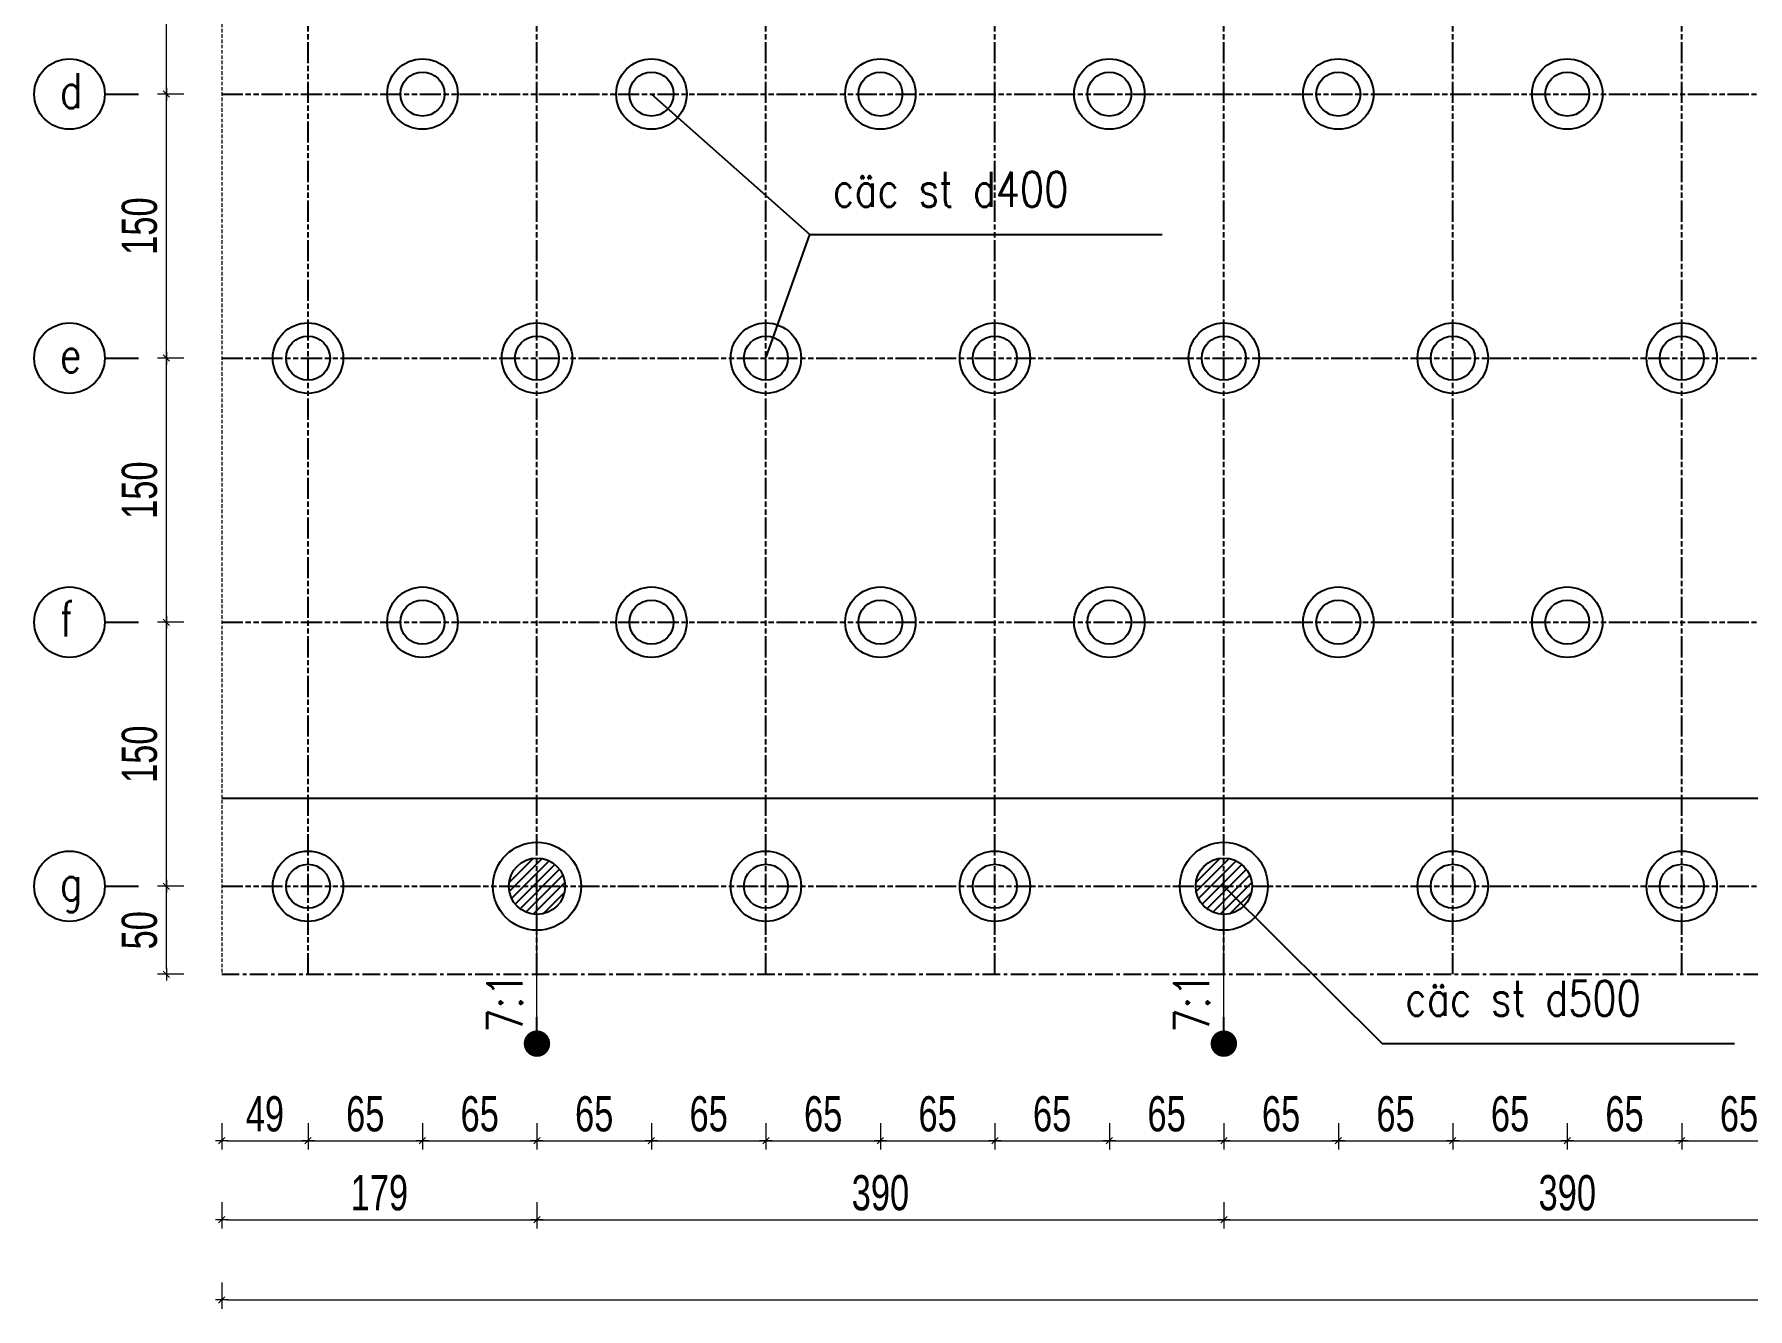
# Model space of a CAD drawing. Header units: inches. Extents: x -1640460 to 2672754, y -1012 to 1209503.
# Drawn here: x 19503 to 20476, y 129 to 853 of the extents above; entities that cross this region are included whole.
import ezdxf

# ---------------------------------------------------------------- set-up
doc = ezdxf.new("R2010")
doc.units = ezdxf.units.IN
doc.header["$MEASUREMENT"] = 0
for name, pattern in [('ACAD_ISO09W100', [45, 24, -3, 6, -3, 6, -3]), ('CENTER', [2, 1.25, -0.25, 0.25, -0.25]), ('HIDDEN', [0.375, 0.25, -0.125])]:
    doc.linetypes.add(name, pattern=pattern)
doc.layers.add('DIM', color=177, linetype='Continuous', lineweight=20)
doc.layers.add('THAY1', color=9, linetype='Continuous', lineweight=20)
for name, color, linetype in [('Kich thuoc', 4, 'Continuous'), ('Text', 2, 'Continuous'), ('Tim', 8, 'ACAD_ISO09W100')]:
    doc.layers.add(name, color=color, linetype=linetype)
doc.layers.add('Net dut', color=8, linetype='Continuous', plot=False)
doc.styles.add('KICH_THUOC', font='vnsimli.shx', dxfattribs={"width": 0.8})
doc.styles.add('TXTDIM', font='VNARIAL.TTF', dxfattribs={"width": 0.7})
doc.dimstyles.new('DIM10', dxfattribs={"dimscale": 10, "dimtxt": 2, "dimasz": 0.3, "dimexe": 0.5, "dimexo": 0.5, "dimgap": 0.5, "dimtad": 1, "dimdec": 0, "dimzin": 12, "dimdsep": 46, "dimtxsty": 'TXTDIM', "dimblk": 'SLASH', "dimcen": 1.5, "dimclrd": 1, "dimclre": 256, "dimclrt": 2, "dimadec": 0, "dimazin": 0, "dimtfac": 1, "dimtdec": 0, "dimtix": 1, "dimtmove": 0, "dimatfit": 3, "dimldrblk": 'DOT', "dimfxl": 1, "dimfxlon": 1, "dimtolj": 1, "dimtzin": 0, "dimlwd": 9, "dimlwe": 9, "dimarcsym": 1})

# ---------------------------------------------------------------- blocks, each defined once
blk = doc.blocks.new('SLASH')
at = {"layer": 'DIM', "color": 16}
blk.add_line((-1.2, 0), (1.2, 0), dxfattribs=at)
at = {"layer": 'DIM', "color": 16, "linetype": 'Continuous'}
blk.add_line((-0.6, -0.6), (0.6, 0.6), dxfattribs=at)
blk = doc.blocks.new('*D647')
at = {"layer": 'Defpoints', "color": 0}
for p in [(19609.87, 319.43), (19658.87, 319.43), (19658.87, 224.84)]:
    blk.add_point(p, dxfattribs=at)
at = {"layer": 'Kich thuoc', "lineweight": 9}
for p, q in [((19609.87, 234.84), (19609.87, 219.84)), ((19658.87, 234.84), (19658.87, 219.84))]:
    blk.add_line(p, q, dxfattribs=at)
at = {"layer": 'Kich thuoc', "color": 1, "lineweight": 9}
blk.add_line((19612.87, 224.84), (19655.87, 224.84), dxfattribs=at)
at = {"layer": 'Kich thuoc', "color": 1, "lineweight": 9, "xscale": 3, "yscale": 3, "zscale": 3, "rotation": 180}
blk.add_blockref('SLASH', (19609.87, 224.84), dxfattribs=at)
at = {"layer": 'Kich thuoc', "color": 1, "lineweight": 9, "xscale": 3, "yscale": 3, "zscale": 3}
blk.add_blockref('SLASH', (19658.87, 224.84), dxfattribs=at)
at = {"layer": 'Kich thuoc', "color": 2, "insert": (19634.37, 240.05), "char_height": 20, "attachment_point": 5, "style": 'TXTDIM'}
blk.add_mtext('\\A1;49', dxfattribs=at)
blk = doc.blocks.new('_Dot')
at = {"color": 0, "linetype": 'ByBlock', "lineweight": -2}
blk.add_line((-0.5, 0), (-1, 0), dxfattribs=at)
at = {"color": 0, "linetype": 'ByBlock', "const_width": 0.5}
blk.add_lwpolyline([(-0.25, 0, 1), (0.25, 0, 1)], format="xyb", close=True, dxfattribs=at)
blk = doc.blocks.new('*D648')
at = {"layer": 'Defpoints', "color": 0}
for p in [(19658.87, 319.43), (19723.87, 319.43), (19723.87, 224.84)]:
    blk.add_point(p, dxfattribs=at)
at = {"layer": 'Kich thuoc', "lineweight": 9}
for p, q in [((19658.87, 234.84), (19658.87, 219.84)), ((19723.87, 234.84), (19723.87, 219.84))]:
    blk.add_line(p, q, dxfattribs=at)
at = {"layer": 'Kich thuoc', "color": 1, "lineweight": 9}
blk.add_line((19661.87, 224.84), (19720.87, 224.84), dxfattribs=at)
at = {"layer": 'Kich thuoc', "color": 1, "lineweight": 9, "xscale": 3, "yscale": 3, "zscale": 3, "rotation": 180}
blk.add_blockref('SLASH', (19658.87, 224.84), dxfattribs=at)
at = {"layer": 'Kich thuoc', "color": 1, "lineweight": 9, "xscale": 3, "yscale": 3, "zscale": 3}
blk.add_blockref('SLASH', (19723.87, 224.84), dxfattribs=at)
at = {"layer": 'Kich thuoc', "color": 2, "insert": (19691.37, 240.05), "char_height": 20, "attachment_point": 5, "style": 'TXTDIM'}
blk.add_mtext('\\A1;65', dxfattribs=at)
blk = doc.blocks.new('*D649')
at = {"layer": 'Defpoints', "color": 0}
for p in [(19723.87, 319.43), (19788.87, 319.43), (19788.87, 224.84)]:
    blk.add_point(p, dxfattribs=at)
at = {"layer": 'Kich thuoc', "lineweight": 9}
for p, q in [((19723.87, 234.84), (19723.87, 219.84)), ((19788.87, 234.84), (19788.87, 219.84))]:
    blk.add_line(p, q, dxfattribs=at)
at = {"layer": 'Kich thuoc', "color": 1, "lineweight": 9}
blk.add_line((19726.87, 224.84), (19785.87, 224.84), dxfattribs=at)
at = {"layer": 'Kich thuoc', "color": 1, "lineweight": 9, "xscale": 3, "yscale": 3, "zscale": 3, "rotation": 180}
blk.add_blockref('SLASH', (19723.87, 224.84), dxfattribs=at)
at = {"layer": 'Kich thuoc', "color": 1, "lineweight": 9, "xscale": 3, "yscale": 3, "zscale": 3}
blk.add_blockref('SLASH', (19788.87, 224.84), dxfattribs=at)
at = {"layer": 'Kich thuoc', "color": 2, "insert": (19756.37, 240.05), "char_height": 20, "attachment_point": 5, "style": 'TXTDIM'}
blk.add_mtext('\\A1;65', dxfattribs=at)
blk = doc.blocks.new('*D650')
at = {"layer": 'Defpoints', "color": 0}
for p in [(19788.87, 319.43), (19853.87, 319.43), (19853.87, 224.84)]:
    blk.add_point(p, dxfattribs=at)
at = {"layer": 'Kich thuoc', "lineweight": 9}
for p, q in [((19788.87, 234.84), (19788.87, 219.84)), ((19853.87, 234.84), (19853.87, 219.84))]:
    blk.add_line(p, q, dxfattribs=at)
at = {"layer": 'Kich thuoc', "color": 1, "lineweight": 9}
blk.add_line((19791.87, 224.84), (19850.87, 224.84), dxfattribs=at)
at = {"layer": 'Kich thuoc', "color": 1, "lineweight": 9, "xscale": 3, "yscale": 3, "zscale": 3, "rotation": 180}
blk.add_blockref('SLASH', (19788.87, 224.84), dxfattribs=at)
at = {"layer": 'Kich thuoc', "color": 1, "lineweight": 9, "xscale": 3, "yscale": 3, "zscale": 3}
blk.add_blockref('SLASH', (19853.87, 224.84), dxfattribs=at)
at = {"layer": 'Kich thuoc', "color": 2, "insert": (19821.37, 240.05), "char_height": 20, "attachment_point": 5, "style": 'TXTDIM'}
blk.add_mtext('\\A1;65', dxfattribs=at)
blk = doc.blocks.new('*D651')
at = {"layer": 'Defpoints', "color": 0}
for p in [(19853.87, 319.43), (19918.87, 319.43), (19918.87, 224.84)]:
    blk.add_point(p, dxfattribs=at)
at = {"layer": 'Kich thuoc', "lineweight": 9}
for p, q in [((19853.87, 234.84), (19853.87, 219.84)), ((19918.87, 234.84), (19918.87, 219.84))]:
    blk.add_line(p, q, dxfattribs=at)
at = {"layer": 'Kich thuoc', "color": 1, "lineweight": 9}
blk.add_line((19856.87, 224.84), (19915.87, 224.84), dxfattribs=at)
at = {"layer": 'Kich thuoc', "color": 1, "lineweight": 9, "xscale": 3, "yscale": 3, "zscale": 3, "rotation": 180}
blk.add_blockref('SLASH', (19853.87, 224.84), dxfattribs=at)
at = {"layer": 'Kich thuoc', "color": 1, "lineweight": 9, "xscale": 3, "yscale": 3, "zscale": 3}
blk.add_blockref('SLASH', (19918.87, 224.84), dxfattribs=at)
at = {"layer": 'Kich thuoc', "color": 2, "insert": (19886.37, 240.05), "char_height": 20, "attachment_point": 5, "style": 'TXTDIM'}
blk.add_mtext('\\A1;65', dxfattribs=at)
blk = doc.blocks.new('*D652')
at = {"layer": 'Defpoints', "color": 0}
for p in [(19918.87, 319.43), (19983.87, 319.43), (19983.87, 224.84)]:
    blk.add_point(p, dxfattribs=at)
at = {"layer": 'Kich thuoc', "lineweight": 9}
for p, q in [((19918.87, 234.84), (19918.87, 219.84)), ((19983.87, 234.84), (19983.87, 219.84))]:
    blk.add_line(p, q, dxfattribs=at)
at = {"layer": 'Kich thuoc', "color": 1, "lineweight": 9}
blk.add_line((19921.87, 224.84), (19980.87, 224.84), dxfattribs=at)
at = {"layer": 'Kich thuoc', "color": 1, "lineweight": 9, "xscale": 3, "yscale": 3, "zscale": 3, "rotation": 180}
blk.add_blockref('SLASH', (19918.87, 224.84), dxfattribs=at)
at = {"layer": 'Kich thuoc', "color": 1, "lineweight": 9, "xscale": 3, "yscale": 3, "zscale": 3}
blk.add_blockref('SLASH', (19983.87, 224.84), dxfattribs=at)
at = {"layer": 'Kich thuoc', "color": 2, "insert": (19951.37, 240.05), "char_height": 20, "attachment_point": 5, "style": 'TXTDIM'}
blk.add_mtext('\\A1;65', dxfattribs=at)
blk = doc.blocks.new('*D653')
at = {"layer": 'Defpoints', "color": 0}
for p in [(19983.87, 319.43), (20048.87, 319.43), (20048.87, 224.84)]:
    blk.add_point(p, dxfattribs=at)
at = {"layer": 'Kich thuoc', "lineweight": 9}
for p, q in [((19983.87, 234.84), (19983.87, 219.84)), ((20048.87, 234.84), (20048.87, 219.84))]:
    blk.add_line(p, q, dxfattribs=at)
at = {"layer": 'Kich thuoc', "color": 1, "lineweight": 9}
blk.add_line((19986.87, 224.84), (20045.87, 224.84), dxfattribs=at)
at = {"layer": 'Kich thuoc', "color": 1, "lineweight": 9, "xscale": 3, "yscale": 3, "zscale": 3, "rotation": 180}
blk.add_blockref('SLASH', (19983.87, 224.84), dxfattribs=at)
at = {"layer": 'Kich thuoc', "color": 1, "lineweight": 9, "xscale": 3, "yscale": 3, "zscale": 3}
blk.add_blockref('SLASH', (20048.87, 224.84), dxfattribs=at)
at = {"layer": 'Kich thuoc', "color": 2, "insert": (20016.37, 240.05), "char_height": 20, "attachment_point": 5, "style": 'TXTDIM'}
blk.add_mtext('\\A1;65', dxfattribs=at)
blk = doc.blocks.new('*D654')
at = {"layer": 'Defpoints', "color": 0}
for p in [(20048.87, 319.43), (20113.87, 319.43), (20113.87, 224.84)]:
    blk.add_point(p, dxfattribs=at)
at = {"layer": 'Kich thuoc', "lineweight": 9}
for p, q in [((20048.87, 234.84), (20048.87, 219.84)), ((20113.87, 234.84), (20113.87, 219.84))]:
    blk.add_line(p, q, dxfattribs=at)
at = {"layer": 'Kich thuoc', "color": 1, "lineweight": 9}
blk.add_line((20051.87, 224.84), (20110.87, 224.84), dxfattribs=at)
at = {"layer": 'Kich thuoc', "color": 1, "lineweight": 9, "xscale": 3, "yscale": 3, "zscale": 3, "rotation": 180}
blk.add_blockref('SLASH', (20048.87, 224.84), dxfattribs=at)
at = {"layer": 'Kich thuoc', "color": 1, "lineweight": 9, "xscale": 3, "yscale": 3, "zscale": 3}
blk.add_blockref('SLASH', (20113.87, 224.84), dxfattribs=at)
at = {"layer": 'Kich thuoc', "color": 2, "insert": (20081.37, 240.05), "char_height": 20, "attachment_point": 5, "style": 'TXTDIM'}
blk.add_mtext('\\A1;65', dxfattribs=at)
blk = doc.blocks.new('*D655')
at = {"layer": 'Defpoints', "color": 0}
for p in [(20113.87, 319.43), (20178.87, 319.43), (20178.87, 224.84)]:
    blk.add_point(p, dxfattribs=at)
at = {"layer": 'Kich thuoc', "lineweight": 9}
for p, q in [((20113.87, 234.84), (20113.87, 219.84)), ((20178.87, 234.84), (20178.87, 219.84))]:
    blk.add_line(p, q, dxfattribs=at)
at = {"layer": 'Kich thuoc', "color": 1, "lineweight": 9}
blk.add_line((20116.87, 224.84), (20175.87, 224.84), dxfattribs=at)
at = {"layer": 'Kich thuoc', "color": 1, "lineweight": 9, "xscale": 3, "yscale": 3, "zscale": 3, "rotation": 180}
blk.add_blockref('SLASH', (20113.87, 224.84), dxfattribs=at)
at = {"layer": 'Kich thuoc', "color": 1, "lineweight": 9, "xscale": 3, "yscale": 3, "zscale": 3}
blk.add_blockref('SLASH', (20178.87, 224.84), dxfattribs=at)
at = {"layer": 'Kich thuoc', "color": 2, "insert": (20146.37, 240.05), "char_height": 20, "attachment_point": 5, "style": 'TXTDIM'}
blk.add_mtext('\\A1;65', dxfattribs=at)
blk = doc.blocks.new('*D656')
at = {"layer": 'Defpoints', "color": 0}
for p in [(20178.87, 319.43), (20243.87, 319.43), (20243.87, 224.84)]:
    blk.add_point(p, dxfattribs=at)
at = {"layer": 'Kich thuoc', "lineweight": 9}
for p, q in [((20178.87, 234.84), (20178.87, 219.84)), ((20243.87, 234.84), (20243.87, 219.84))]:
    blk.add_line(p, q, dxfattribs=at)
at = {"layer": 'Kich thuoc', "color": 1, "lineweight": 9}
blk.add_line((20181.87, 224.84), (20240.87, 224.84), dxfattribs=at)
at = {"layer": 'Kich thuoc', "color": 1, "lineweight": 9, "xscale": 3, "yscale": 3, "zscale": 3, "rotation": 180}
blk.add_blockref('SLASH', (20178.87, 224.84), dxfattribs=at)
at = {"layer": 'Kich thuoc', "color": 1, "lineweight": 9, "xscale": 3, "yscale": 3, "zscale": 3}
blk.add_blockref('SLASH', (20243.87, 224.84), dxfattribs=at)
at = {"layer": 'Kich thuoc', "color": 2, "insert": (20211.37, 240.05), "char_height": 20, "attachment_point": 5, "style": 'TXTDIM'}
blk.add_mtext('\\A1;65', dxfattribs=at)
blk = doc.blocks.new('*D657')
at = {"layer": 'Defpoints', "color": 0}
for p in [(20243.87, 319.43), (20308.87, 319.43), (20308.87, 224.84)]:
    blk.add_point(p, dxfattribs=at)
at = {"layer": 'Kich thuoc', "lineweight": 9}
for p, q in [((20243.87, 234.84), (20243.87, 219.84)), ((20308.87, 234.84), (20308.87, 219.84))]:
    blk.add_line(p, q, dxfattribs=at)
at = {"layer": 'Kich thuoc', "color": 1, "lineweight": 9}
blk.add_line((20246.87, 224.84), (20305.87, 224.84), dxfattribs=at)
at = {"layer": 'Kich thuoc', "color": 1, "lineweight": 9, "xscale": 3, "yscale": 3, "zscale": 3, "rotation": 180}
blk.add_blockref('SLASH', (20243.87, 224.84), dxfattribs=at)
at = {"layer": 'Kich thuoc', "color": 1, "lineweight": 9, "xscale": 3, "yscale": 3, "zscale": 3}
blk.add_blockref('SLASH', (20308.87, 224.84), dxfattribs=at)
at = {"layer": 'Kich thuoc', "color": 2, "insert": (20276.37, 240.05), "char_height": 20, "attachment_point": 5, "style": 'TXTDIM'}
blk.add_mtext('\\A1;65', dxfattribs=at)
blk = doc.blocks.new('*D658')
at = {"layer": 'Defpoints', "color": 0}
for p in [(20308.87, 319.43), (20373.87, 319.43), (20373.87, 224.84)]:
    blk.add_point(p, dxfattribs=at)
at = {"layer": 'Kich thuoc', "lineweight": 9}
for p, q in [((20308.87, 234.84), (20308.87, 219.84)), ((20373.87, 234.84), (20373.87, 219.84))]:
    blk.add_line(p, q, dxfattribs=at)
at = {"layer": 'Kich thuoc', "color": 1, "lineweight": 9}
blk.add_line((20311.87, 224.84), (20370.87, 224.84), dxfattribs=at)
at = {"layer": 'Kich thuoc', "color": 1, "lineweight": 9, "xscale": 3, "yscale": 3, "zscale": 3, "rotation": 180}
blk.add_blockref('SLASH', (20308.87, 224.84), dxfattribs=at)
at = {"layer": 'Kich thuoc', "color": 1, "lineweight": 9, "xscale": 3, "yscale": 3, "zscale": 3}
blk.add_blockref('SLASH', (20373.87, 224.84), dxfattribs=at)
at = {"layer": 'Kich thuoc', "color": 2, "insert": (20341.37, 240.05), "char_height": 20, "attachment_point": 5, "style": 'TXTDIM'}
blk.add_mtext('\\A1;65', dxfattribs=at)
blk = doc.blocks.new('*D659')
at = {"layer": 'Defpoints', "color": 0}
for p in [(20373.87, 319.43), (20438.87, 319.43), (20438.87, 224.84)]:
    blk.add_point(p, dxfattribs=at)
at = {"layer": 'Kich thuoc', "lineweight": 9}
for p, q in [((20373.87, 234.84), (20373.87, 219.84)), ((20438.87, 234.84), (20438.87, 219.84))]:
    blk.add_line(p, q, dxfattribs=at)
at = {"layer": 'Kich thuoc', "color": 1, "lineweight": 9}
blk.add_line((20376.87, 224.84), (20435.87, 224.84), dxfattribs=at)
at = {"layer": 'Kich thuoc', "color": 1, "lineweight": 9, "xscale": 3, "yscale": 3, "zscale": 3, "rotation": 180}
blk.add_blockref('SLASH', (20373.87, 224.84), dxfattribs=at)
at = {"layer": 'Kich thuoc', "color": 1, "lineweight": 9, "xscale": 3, "yscale": 3, "zscale": 3}
blk.add_blockref('SLASH', (20438.87, 224.84), dxfattribs=at)
at = {"layer": 'Kich thuoc', "color": 2, "insert": (20406.37, 240.05), "char_height": 20, "attachment_point": 5, "style": 'TXTDIM'}
blk.add_mtext('\\A1;65', dxfattribs=at)
blk = doc.blocks.new('*D660')
at = {"layer": 'Defpoints', "color": 0}
for p in [(20438.87, 319.43), (20503.87, 319.43), (20503.87, 224.84)]:
    blk.add_point(p, dxfattribs=at)
at = {"layer": 'Kich thuoc', "lineweight": 9}
for p, q in [((20438.87, 234.84), (20438.87, 219.84)), ((20503.87, 234.84), (20503.87, 219.84))]:
    blk.add_line(p, q, dxfattribs=at)
at = {"layer": 'Kich thuoc', "color": 1, "lineweight": 9}
blk.add_line((20441.87, 224.84), (20500.87, 224.84), dxfattribs=at)
at = {"layer": 'Kich thuoc', "color": 1, "lineweight": 9, "xscale": 3, "yscale": 3, "zscale": 3, "rotation": 180}
blk.add_blockref('SLASH', (20438.87, 224.84), dxfattribs=at)
at = {"layer": 'Kich thuoc', "color": 1, "lineweight": 9, "xscale": 3, "yscale": 3, "zscale": 3}
blk.add_blockref('SLASH', (20503.87, 224.84), dxfattribs=at)
at = {"layer": 'Kich thuoc', "color": 2, "insert": (20471.37, 240.05), "char_height": 20, "attachment_point": 5, "style": 'TXTDIM'}
blk.add_mtext('\\A1;65', dxfattribs=at)
blk = doc.blocks.new('*D695')
at = {"layer": 'Defpoints', "color": 0}
for p in [(19609.87, 319.43), (19788.87, 319.43), (19788.87, 180)]:
    blk.add_point(p, dxfattribs=at)
at = {"layer": 'Kich thuoc', "lineweight": 9}
for p, q in [((19609.87, 190), (19609.87, 175)), ((19788.87, 190), (19788.87, 175))]:
    blk.add_line(p, q, dxfattribs=at)
at = {"layer": 'Kich thuoc', "color": 1, "lineweight": 9}
blk.add_line((19612.87, 180), (19785.87, 180), dxfattribs=at)
at = {"layer": 'Kich thuoc', "color": 1, "lineweight": 9, "xscale": 3, "yscale": 3, "zscale": 3, "rotation": 180}
blk.add_blockref('SLASH', (19609.87, 180), dxfattribs=at)
at = {"layer": 'Kich thuoc', "color": 1, "lineweight": 9, "xscale": 3, "yscale": 3, "zscale": 3}
blk.add_blockref('SLASH', (19788.87, 180), dxfattribs=at)
at = {"layer": 'Kich thuoc', "color": 2, "insert": (19699.37, 195.2), "char_height": 20, "attachment_point": 5, "style": 'TXTDIM'}
blk.add_mtext('\\A1;179', dxfattribs=at)
blk = doc.blocks.new('*D696')
at = {"layer": 'Defpoints', "color": 0}
for p in [(19788.87, 319.43), (20178.87, 319.43), (20178.87, 180)]:
    blk.add_point(p, dxfattribs=at)
at = {"layer": 'Kich thuoc', "lineweight": 9}
for p, q in [((19788.87, 190), (19788.87, 175)), ((20178.87, 190), (20178.87, 175))]:
    blk.add_line(p, q, dxfattribs=at)
at = {"layer": 'Kich thuoc', "color": 1, "lineweight": 9}
blk.add_line((19791.87, 180), (20175.87, 180), dxfattribs=at)
at = {"layer": 'Kich thuoc', "color": 1, "lineweight": 9, "xscale": 3, "yscale": 3, "zscale": 3, "rotation": 180}
blk.add_blockref('SLASH', (19788.87, 180), dxfattribs=at)
at = {"layer": 'Kich thuoc', "color": 1, "lineweight": 9, "xscale": 3, "yscale": 3, "zscale": 3}
blk.add_blockref('SLASH', (20178.87, 180), dxfattribs=at)
at = {"layer": 'Kich thuoc', "color": 2, "insert": (19983.87, 195.21), "char_height": 20, "attachment_point": 5, "style": 'TXTDIM'}
blk.add_mtext('\\A1;390', dxfattribs=at)
blk = doc.blocks.new('*D697')
at = {"layer": 'Defpoints', "color": 0}
for p in [(20178.87, 319.43), (20568.87, 319.43), (20568.87, 180)]:
    blk.add_point(p, dxfattribs=at)
at = {"layer": 'Kich thuoc', "lineweight": 9}
for p, q in [((20178.87, 190), (20178.87, 175)), ((20568.87, 190), (20568.87, 175))]:
    blk.add_line(p, q, dxfattribs=at)
at = {"layer": 'Kich thuoc', "color": 1, "lineweight": 9}
blk.add_line((20181.87, 180), (20565.87, 180), dxfattribs=at)
at = {"layer": 'Kich thuoc', "color": 1, "lineweight": 9, "xscale": 3, "yscale": 3, "zscale": 3, "rotation": 180}
blk.add_blockref('SLASH', (20178.87, 180), dxfattribs=at)
at = {"layer": 'Kich thuoc', "color": 1, "lineweight": 9, "xscale": 3, "yscale": 3, "zscale": 3}
blk.add_blockref('SLASH', (20568.87, 180), dxfattribs=at)
at = {"layer": 'Kich thuoc', "color": 2, "insert": (20373.87, 195.21), "char_height": 20, "attachment_point": 5, "style": 'TXTDIM'}
blk.add_mtext('\\A1;390', dxfattribs=at)
blk = doc.blocks.new('*D705')
at = {"layer": 'Defpoints', "color": 0}
for p in [(19578.44, 369.43), (19609.87, 369.43), (19609.87, 319.43)]:
    blk.add_point(p, dxfattribs=at)
at = {"layer": 'Kich thuoc', "lineweight": 9}
for p, q in [((19588.44, 369.43), (19573.44, 369.43)), ((19588.44, 319.43), (19573.44, 319.43))]:
    blk.add_line(p, q, dxfattribs=at)
at = {"layer": 'Kich thuoc', "color": 1, "lineweight": 9}
blk.add_line((19578.44, 322.43), (19578.44, 366.43), dxfattribs=at)
at = {"layer": 'Kich thuoc', "color": 1, "lineweight": 9, "xscale": 3, "yscale": 3, "zscale": 3}
for p, rotation in [((19578.44, 369.43), 90), ((19578.44, 319.43), 270)]:
    blk.add_blockref('SLASH', p, dxfattribs=dict(at, rotation=rotation))
at = {"layer": 'Kich thuoc', "color": 2, "insert": (19563.24, 344.43), "char_height": 20, "attachment_point": 5, "rotation": 90, "style": 'TXTDIM'}
blk.add_mtext('\\A1;50', dxfattribs=at)
blk = doc.blocks.new('*D706')
at = {"layer": 'Defpoints', "color": 0}
for p in [(19578.44, 519.43), (19609.87, 519.43), (19609.87, 369.43)]:
    blk.add_point(p, dxfattribs=at)
at = {"layer": 'Kich thuoc', "lineweight": 9}
for p, q in [((19588.44, 519.43), (19573.44, 519.43)), ((19588.44, 369.43), (19573.44, 369.43))]:
    blk.add_line(p, q, dxfattribs=at)
at = {"layer": 'Kich thuoc', "color": 1, "lineweight": 9}
blk.add_line((19578.44, 372.43), (19578.44, 516.43), dxfattribs=at)
at = {"layer": 'Kich thuoc', "color": 1, "lineweight": 9, "xscale": 3, "yscale": 3, "zscale": 3}
for p, rotation in [((19578.44, 519.43), 90), ((19578.44, 369.43), 270)]:
    blk.add_blockref('SLASH', p, dxfattribs=dict(at, rotation=rotation))
at = {"layer": 'Kich thuoc', "color": 2, "insert": (19563.24, 444.43), "char_height": 20, "attachment_point": 5, "rotation": 90, "style": 'TXTDIM'}
blk.add_mtext('\\A1;150', dxfattribs=at)
blk = doc.blocks.new('*D707')
at = {"layer": 'Defpoints', "color": 0}
for p in [(19578.44, 669.43), (19609.87, 669.43), (19609.87, 519.43)]:
    blk.add_point(p, dxfattribs=at)
at = {"layer": 'Kich thuoc', "lineweight": 9}
for p, q in [((19588.44, 669.43), (19573.44, 669.43)), ((19588.44, 519.43), (19573.44, 519.43))]:
    blk.add_line(p, q, dxfattribs=at)
at = {"layer": 'Kich thuoc', "color": 1, "lineweight": 9}
blk.add_line((19578.44, 522.43), (19578.44, 666.43), dxfattribs=at)
at = {"layer": 'Kich thuoc', "color": 1, "lineweight": 9, "xscale": 3, "yscale": 3, "zscale": 3}
for p, rotation in [((19578.44, 669.43), 90), ((19578.44, 519.43), 270)]:
    blk.add_blockref('SLASH', p, dxfattribs=dict(at, rotation=rotation))
at = {"layer": 'Kich thuoc', "color": 2, "insert": (19563.24, 594.43), "char_height": 20, "attachment_point": 5, "rotation": 90, "style": 'TXTDIM'}
blk.add_mtext('\\A1;150', dxfattribs=at)
blk = doc.blocks.new('*D708')
at = {"layer": 'Defpoints', "color": 0}
for p in [(19578.44, 819.43), (19609.87, 819.43), (19609.87, 669.43)]:
    blk.add_point(p, dxfattribs=at)
at = {"layer": 'Kich thuoc', "lineweight": 9}
for p, q in [((19588.44, 819.43), (19573.44, 819.43)), ((19588.44, 669.43), (19573.44, 669.43))]:
    blk.add_line(p, q, dxfattribs=at)
at = {"layer": 'Kich thuoc', "color": 1, "lineweight": 9}
blk.add_line((19578.44, 672.43), (19578.44, 816.43), dxfattribs=at)
at = {"layer": 'Kich thuoc', "color": 1, "lineweight": 9, "xscale": 3, "yscale": 3, "zscale": 3}
for p, rotation in [((19578.44, 819.43), 90), ((19578.44, 669.43), 270)]:
    blk.add_blockref('SLASH', p, dxfattribs=dict(at, rotation=rotation))
at = {"layer": 'Kich thuoc', "color": 2, "insert": (19563.24, 744.43), "char_height": 20, "attachment_point": 5, "rotation": 90, "style": 'TXTDIM'}
blk.add_mtext('\\A1;150', dxfattribs=at)
blk = doc.blocks.new('*D709')
at = {"layer": 'Defpoints', "color": 0}
for p in [(19578.44, 969.43), (19609.87, 969.43), (19609.87, 819.43)]:
    blk.add_point(p, dxfattribs=at)
at = {"layer": 'Kich thuoc', "lineweight": 9}
for p, q in [((19588.44, 969.43), (19573.44, 969.43)), ((19588.44, 819.43), (19573.44, 819.43))]:
    blk.add_line(p, q, dxfattribs=at)
at = {"layer": 'Kich thuoc', "color": 1, "lineweight": 9}
blk.add_line((19578.44, 822.43), (19578.44, 966.43), dxfattribs=at)
at = {"layer": 'Kich thuoc', "color": 1, "lineweight": 9, "xscale": 3, "yscale": 3, "zscale": 3}
for p, rotation in [((19578.44, 969.43), 90), ((19578.44, 819.43), 270)]:
    blk.add_blockref('SLASH', p, dxfattribs=dict(at, rotation=rotation))
at = {"layer": 'Kich thuoc', "color": 2, "insert": (19563.24, 894.43), "char_height": 20, "attachment_point": 5, "rotation": 90, "style": 'TXTDIM'}
blk.add_mtext('\\A1;150', dxfattribs=at)
blk = doc.blocks.new('*D762')
at = {"layer": 'Defpoints', "color": 0}
for p in [(19609.87, 319.43), (23348.87, 319.43), (23348.87, 134.44)]:
    blk.add_point(p, dxfattribs=at)
at = {"layer": 'Kich thuoc', "lineweight": 9}
for p, q in [((19609.87, 144.44), (19609.87, 129.44)), ((23348.87, 144.44), (23348.87, 129.44))]:
    blk.add_line(p, q, dxfattribs=at)
at = {"layer": 'Kich thuoc', "color": 1, "lineweight": 9}
blk.add_line((19612.87, 134.44), (23345.87, 134.44), dxfattribs=at)
at = {"layer": 'Kich thuoc', "color": 1, "lineweight": 9, "xscale": 3, "yscale": 3, "zscale": 3, "rotation": 180}
blk.add_blockref('SLASH', (19609.87, 134.44), dxfattribs=at)
at = {"layer": 'Kich thuoc', "color": 1, "lineweight": 9, "xscale": 3, "yscale": 3, "zscale": 3}
blk.add_blockref('SLASH', (23348.87, 134.44), dxfattribs=at)
at = {"layer": 'Kich thuoc', "color": 2, "insert": (21479.37, 149.66), "char_height": 20, "attachment_point": 5, "style": 'TXTDIM'}
blk.add_mtext('\\A1;3739', dxfattribs=at)

msp = doc.modelspace()

# ---------------------------------------------------------------- hatches: boundary and pattern name
h = msp.add_hatch()
h.set_pattern_fill('ANSI31', color=256, scale=30, style=0)
h.set_pattern_definition([(45, (18913.49, 0), (-2.65165, 2.65165), [])])
h.paths.add_polyline_path([(19772.87, 369.43), (19788.87, 369.43), (19788.87, 385.43, 0.414214)])
h.paths.add_polyline_path([(19788.87, 369.43), (19772.87, 369.43, 0.414214), (19788.87, 353.43)])
h.paths.add_polyline_path([(19804.87, 369.43, 0.414214), (19788.87, 385.43), (19788.87, 369.43)])
h.paths.add_polyline_path([(19788.87, 353.43, 0.414214), (19804.87, 369.43), (19788.87, 369.43)])
h = msp.add_hatch()
h.set_pattern_fill('ANSI31', color=256, scale=30, style=0)
h.set_pattern_definition([(45, (19303.49, 0), (-2.65165, 2.65165), [])])
h.paths.add_polyline_path([(20178.87, 385.43, 0.414214), (20162.87, 369.43), (20178.87, 369.43)])
h.paths.add_polyline_path([(20178.87, 369.43), (20162.87, 369.43, 0.414214), (20178.87, 353.43)])
h.paths.add_polyline_path([(20178.87, 385.43), (20178.87, 369.43), (20194.87, 369.43, 0.414214)])
h.paths.add_polyline_path([(20194.87, 369.43), (20178.87, 369.43), (20178.87, 353.43, 0.414214)])

# ---------------------------------------------------------------- linework, layer by layer
for p, q in [((19543.44, 819.43), (19562.56, 819.43)), ((19853.87, 819.43), (19943.77, 739.65)), ((19918.87, 669.43), (19943.77, 739.65)), ((19943.77, 739.65), (20143.77, 739.65)), ((19543.44, 669.43), (19562.56, 669.43)), ((19543.44, 519.43), (19562.56, 519.43)), ((19609.87, 419.43), (23348.87, 419.43)), ((19543.44, 369.43), (19562.56, 369.43)), ((20178.87, 369.43), (20268.77, 280.12)), ((20268.77, 280.12), (20468.77, 280.12))]:
    msp.add_line(p, q)
for centre, radius in [((19523.44, 819.43), 20), ((19723.87, 819.43), 20), ((19853.87, 819.43), 20), ((19983.87, 819.43), 20), ((20113.87, 819.43), 20), ((20243.87, 819.43), 20), ((20373.87, 819.43), 20), ((19723.87, 819.43), 12.5), ((19853.87, 819.43), 12.5), ((19983.87, 819.43), 12.5), ((20113.87, 819.43), 12.5), ((20243.87, 819.43), 12.5), ((20373.87, 819.43), 12.5), ((19523.44, 669.43), 20), ((19658.87, 669.43), 20), ((19658.87, 669.43), 12.5), ((19788.87, 669.43), 20), ((19788.87, 669.43), 12.5), ((19918.87, 669.43), 20), ((19918.87, 669.43), 12.5), ((20048.87, 669.43), 20), ((20048.87, 669.43), 12.5), ((20178.87, 669.43), 20), ((20178.87, 669.43), 12.5), ((20308.87, 669.43), 20), ((20308.87, 669.43), 12.5), ((20438.87, 669.43), 20), ((20438.87, 669.43), 12.5), ((19523.44, 519.43), 20), ((19723.87, 519.43), 20), ((19853.87, 519.43), 20), ((19983.87, 519.43), 20), ((20113.87, 519.43), 20), ((20243.87, 519.43), 20), ((20373.87, 519.43), 20), ((19723.87, 519.43), 12.5), ((19853.87, 519.43), 12.5), ((19983.87, 519.43), 12.5), ((20113.87, 519.43), 12.5), ((20243.87, 519.43), 12.5), ((20373.87, 519.43), 12.5), ((19523.44, 369.43), 20), ((19658.87, 369.43), 20), ((19788.87, 369.43), 25), ((19918.87, 369.43), 20), ((20048.87, 369.43), 20), ((20178.87, 369.43), 25), ((20308.87, 369.43), 20), ((20438.87, 369.43), 20), ((19658.87, 369.43), 12.5), ((19788.87, 369.43), 16), ((19918.87, 369.43), 12.5), ((20048.87, 369.43), 12.5), ((20178.87, 369.43), 16), ((20308.87, 369.43), 12.5), ((20438.87, 369.43), 12.5)]:
    msp.add_circle(centre, radius)
at = {"layer": 'Net dut', "linetype": 'CENTER', "ltscale": 8}
msp.add_line((19609.87, 319.43), (22518.87, 319.43), dxfattribs=at)
at = {"layer": 'THAY1', "linetype": 'HIDDEN', "ltscale": 8}
msp.add_line((19609.87, 1369.43), (19609.87, 319.43), dxfattribs=at)
at = {"layer": 'Tim', "ltscale": 0.5}
for p, q in [((19658.87, 319.43), (19658.87, 1369.43)), ((19788.87, 319.43), (19788.87, 1369.43)), ((19918.87, 319.43), (19918.87, 1369.43)), ((20048.87, 319.43), (20048.87, 1369.43)), ((20178.87, 319.43), (20178.87, 1369.43)), ((20308.87, 319.43), (20308.87, 1369.43)), ((20438.87, 319.43), (20438.87, 1369.43)), ((19609.87, 819.43), (23348.87, 819.43)), ((19609.87, 669.43), (23348.87, 669.43)), ((19609.87, 519.43), (23348.87, 519.43)), ((19609.87, 369.43), (23348.87, 369.43))]:
    msp.add_line(p, q, dxfattribs=at)

# ---------------------------------------------------------------- texts
at = {"char_height": 20, "width": 34.4742, "attachment_point": 1, "rotation": 90, "style": 'KICH_THUOC'}
for insert in [(19760.59, 286.16), (20150.59, 286.16)]:
    msp.add_mtext('7:1', dxfattribs=dict(at, insert=insert))
at = {"layer": 'Text', "char_height": 20, "width": 371.6373, "attachment_point": 1, "style": 'KICH_THUOC'}
for s, insert in [('d', (19517.9, 831.34)), ('cäc \xadst d400', (19956.84, 775.3)), ('e', (19517.9, 681.34)), ('f', (19517.9, 531.34)), ('g', (19517.9, 381.34)), ('cäc \xadst d500', (20281.84, 315.78))]:
    msp.add_mtext(s, dxfattribs=dict(at, insert=insert))

# ---------------------------------------------------------------- dimensions: what is measured, and where the dimension line sits
at = {"layer": 'Kich thuoc'}
for base, p1, p2, picture, middle in [((19578.44, 969.43), (19609.87, 819.43), (19609.87, 969.43), '*D709', (19563.24, 894.43)), ((19578.44, 819.43), (19609.87, 669.43), (19609.87, 819.43), '*D708', (19563.24, 744.43)), ((19578.44, 669.43), (19609.87, 519.43), (19609.87, 669.43), '*D707', (19563.24, 594.43)), ((19578.44, 519.43), (19609.87, 369.43), (19609.87, 519.43), '*D706', (19563.24, 444.43))]:
    dim = msp.add_linear_dim(base=base, p1=p1, p2=p2, angle=90, dimstyle='DIM10', override={"dimtmove": 1}, dxfattribs=at)
    dim.commit()
    dim.dimension.update_dxf_attribs({"geometry": picture, "text_midpoint": middle})
dim = msp.add_linear_dim(base=(19578.44, 369.43), p1=(19609.87, 319.43), p2=(19609.87, 369.43), angle=90, dimstyle='DIM10', dxfattribs=at)
dim.commit()
dim.dimension.update_dxf_attribs({"geometry": '*D705', "text_midpoint": (19563.24, 344.43)})
for base, p2, picture, middle in [((19658.87, 224.84), (19658.87, 319.43), '*D647', (19634.37, 240.05)), ((19788.87, 180), (19788.87, 319.43), '*D695', (19699.37, 195.2))]:
    dim = msp.add_linear_dim(base=base, p1=(19609.87, 319.43), p2=p2, dimstyle='DIM10', dxfattribs=at)
    dim.commit()
    dim.dimension.update_dxf_attribs({"geometry": picture, "text_midpoint": middle})
for base, p1, p2, picture, middle in [((23348.87, 134.44), (19609.87, 319.43), (23348.87, 319.43), '*D762', (21479.37, 149.66)), ((19723.87, 224.84), (19658.87, 319.43), (19723.87, 319.43), '*D648', (19691.37, 240.05)), ((19788.87, 224.84), (19723.87, 319.43), (19788.87, 319.43), '*D649', (19756.37, 240.05)), ((19853.87, 224.84), (19788.87, 319.43), (19853.87, 319.43), '*D650', (19821.37, 240.05)), ((20178.87, 180), (19788.87, 319.43), (20178.87, 319.43), '*D696', (19983.87, 195.21)), ((19918.87, 224.84), (19853.87, 319.43), (19918.87, 319.43), '*D651', (19886.37, 240.05)), ((19983.87, 224.84), (19918.87, 319.43), (19983.87, 319.43), '*D652', (19951.37, 240.05)), ((20048.87, 224.84), (19983.87, 319.43), (20048.87, 319.43), '*D653', (20016.37, 240.05)), ((20113.87, 224.84), (20048.87, 319.43), (20113.87, 319.43), '*D654', (20081.37, 240.05)), ((20178.87, 224.84), (20113.87, 319.43), (20178.87, 319.43), '*D655', (20146.37, 240.05)), ((20243.87, 224.84), (20178.87, 319.43), (20243.87, 319.43), '*D656', (20211.37, 240.05)), ((20568.87, 180), (20178.87, 319.43), (20568.87, 319.43), '*D697', (20373.87, 195.21)), ((20308.87, 224.84), (20243.87, 319.43), (20308.87, 319.43), '*D657', (20276.37, 240.05)), ((20373.87, 224.84), (20308.87, 319.43), (20373.87, 319.43), '*D658', (20341.37, 240.05)), ((20438.87, 224.84), (20373.87, 319.43), (20438.87, 319.43), '*D659', (20406.37, 240.05)), ((20503.87, 224.84), (20438.87, 319.43), (20503.87, 319.43), '*D660', (20471.37, 240.05))]:
    dim = msp.add_linear_dim(base=base, p1=p1, p2=p2, dimstyle='DIM10', override={"dimtmove": 1}, dxfattribs=at)
    dim.commit()
    dim.dimension.update_dxf_attribs({"geometry": picture, "text_midpoint": middle})

# ---------------------------------------------------------------- leaders
for points in [[(19788.87, 280.03), (19788.87, 369.43)], [(20178.87, 280.03), (20178.87, 369.43)]]:
    msp.add_leader(points, dimstyle='DIM10', override={"dimasz": 1.5, "dimgap": 0.5, "dimtad": 0})

doc.saveas('drawing.dxf')
